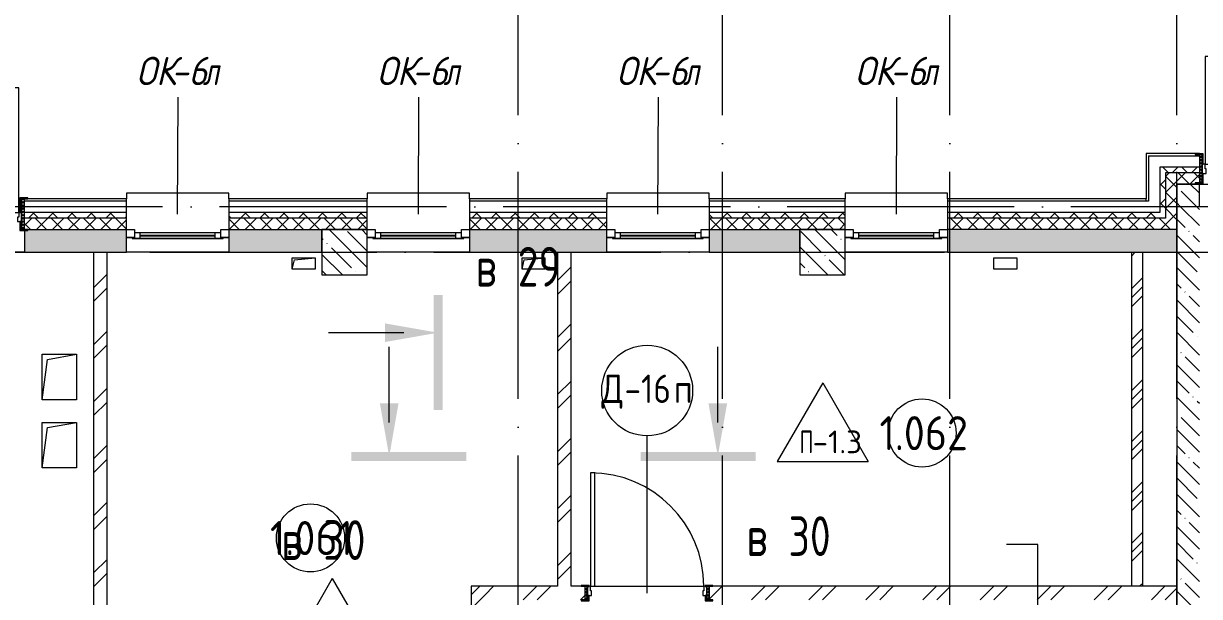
# Model space of a CAD drawing. Header units: millimetres. Extents: x -68946 to 690821, y -552984 to 293768.
# Drawn here: x 138630 to 148988, y 55340 to 60391 of the extents above; entities that cross this region are included whole.
import ezdxf

# ---------------------------------------------------------------- set-up
doc = ezdxf.new("R2010")
doc.units = ezdxf.units.MM
doc.linetypes.add('ADSK_Линия сетки', pattern=[2500, 2000, -250, 0, -250])
doc.linetypes.add('ADSK_Скрыто', pattern=[600, 300, -300])
for name, color, linetype, lineweight in [('A-AREA-____-IDEN', 250, 'Continuous', 9), ('A-DETL-GENF-OTLN', 250, 'Continuous', 5), ('A-DOOR-____-IDEN', 250, 'Continuous', 9), ('A-DOOR-____-MCUT', 250, 'Continuous', 5), ('A-DOOR-____-OTLN', 250, 'Continuous', 5), ('A-DOOR-FRAM-MCUT', 250, 'Continuous', 5), ('A-DOOR-FRAM-OTLN', 250, 'Continuous', 5), ('A-FLOR-____-IDEN', 250, 'Continuous', 9), ('A-FLOR-____-OTLN', 250, 'Continuous', 9), ('A-GLAZ-____-IDEN', 250, 'Continuous', 9), ('A-GLAZ-____-MCUT', 250, 'Continuous', 9), ('A-GLAZ-____-OTLN', 250, 'Continuous', 5), ('A-WALL-____-MCUT', 250, 'Continuous', 13), ('A-WALL-____-PATT', 250, 'Continuous', 13), ('A-WALL-FNSH-MCUT', 250, 'Continuous', 13), ('G-____-____-SYMB', 250, 'ADSK_Скрыто', 9), ('G-____-____-TEXT', 250, 'Continuous', 9), ('I-WALL-____-OTLN', 250, 'Continuous', 9), ('S-COLS-____-MCUT', 250, 'Continuous', 25), ('S-COLS-____-OTLN', 250, 'Continuous', 9), ('S-GRID-____-OTLN', 250, 'Continuous', 9)]:
    doc.layers.add(name, color=color, linetype=linetype, lineweight=lineweight)
doc.styles.add('GOST Common_1', font='', dxfattribs={"width": 0.9, "height": 250})
doc.styles.add('GOST Common_2', font='', dxfattribs={"width": 0.8, "height": 350})
doc.styles.add('ISOCPEUR_1', font='isocpeur.ttf', dxfattribs={"width": 0.9, "height": 250})
doc.styles.add('ISOCPEUR_2', font='isocpeur.ttf', dxfattribs={"height": 160})
doc.styles.add('ISOCPEUR_I', font='isocpeui.ttf', dxfattribs={"width": 0.9, "height": 12.5})
doc.styles.get('GOST Common_1').set_extended_font_data('GOST Common')
doc.styles.get('GOST Common_2').set_extended_font_data('GOST Common')
pattern_1 = [(45, (12287.9, -0.0006), (-251.4472, 251.4472), []), (45, (12287.9, 381), (-251.4472, 251.4472), [])]
pattern_2 = [(45, (12287.91, -0.0006), (-70.71068, 70.71068), []), (135, (12287.91, -0.0006), (-70.71068, -70.71068), [])]
pattern_3 = [(135, (12287.91, -0.0006), (-84.85281, -84.85281), []), (225, (12287.91, -0.0006), (84.85281, -84.85281), [])]
pattern_4 = [(135, (12287.91, -0.0006), (-142.5612, -142.5612), []), (135, (12430.48, -0.0006), (-142.5612, -142.5612), [252.016, -50.403, 3.353, -47.05])]

# ---------------------------------------------------------------- blocks, each defined once
blk = doc.blocks.new('Разрез - Номер вида сзади_3_5 мм-32550532-АР1_Кладочный план 1 этажа С2и3')
at = {"layer": 'G-____-____-SYMB', "linetype": 'Continuous'}
for points in [[(9.8, 0.4), (9.8, -0.39), (-0.33, -0.39), (-0.33, 0.4)], [(2.18, -4.67), (3, 0), (3.82, -4.67)]]:
    blk.add_hatch(color=256, dxfattribs=at).paths.add_polyline_path(points)
at = {"layer": 'G-____-____-SYMB', "linetype": 'Continuous', "lineweight": 20}
blk.add_line((3, -3), (3, -9.66), dxfattribs=at)
blk = doc.blocks.new('Разрез - Номер вида спереди_3_5 мм-32550530-АР1_Кладочный план 1 этажа С2и3')
at = {"layer": 'G-____-____-SYMB', "linetype": 'Continuous'}
for points in [[(9.8, 0.4), (9.8, -0.39), (-0.33, -0.39), (-0.33, 0.4)], [(2.18, -4.67), (3, 0), (3.82, -4.67)]]:
    blk.add_hatch(color=256, dxfattribs=at).paths.add_polyline_path(points)
at = {"layer": 'G-____-____-SYMB', "linetype": 'Continuous', "lineweight": 20}
blk.add_line((3, -3), (3, -9.66), dxfattribs=at)
blk = doc.blocks.new('Дверь_СКБ_1Ст_Внутренняя - Д-16п_1100x2100h_Кабинет врача_ Процедурный кабинет_ Прививочный кабинет-V11-АР1_Маркировочный план 1 этажа С2и3')
at = {"layer": 'A-DOOR-____-OTLN'}
h = blk.add_hatch(dxfattribs=at)
h.set_pattern_fill('FP_12', color=256, style=0, pattern_type=2)
h.set_pattern_definition([(135, (1751.41, 124.685), (-14.14214, -14.14214), []), (225, (1751.41, 124.685), (14.14214, -14.14214), [])])
h.paths.add_polyline_path([(562.5, -60), (562.5, 60), (537.5, 60), (537.5, -60)])
at = {"layer": 'A-DOOR-FRAM-OTLN'}
h = blk.add_hatch(dxfattribs=at)
h.set_pattern_fill('FP_13', color=256, style=0, pattern_type=2)
h.set_pattern_definition([(45, (-371.384, 124.685), (-14.1421, 14.1421), []), (135, (-371.384, 124.685), (-14.1421, -14.1421), [])])
h.paths.add_polyline_path([(-512.5, -60), (-512.5, 60), (-537.5, 60), (-537.5, -60)])
at = {"layer": 'A-DOOR-____-MCUT'}
for p, q in [((-487.5, 1060), (-487.5, 60)), ((-447.5, 1060), (-487.5, 1060)), ((-447.5, 60), (-447.5, 1060)), ((-487.5, 60), (-447.5, 60))]:
    blk.add_line(p, q, dxfattribs=at)
at = {"layer": 'A-DOOR-____-OTLN'}
blk.add_arc((-487.5, 60), 1000, 360, 90, dxfattribs=at)
at = {"layer": 'A-DOOR-FRAM-MCUT'}
for p, q in [((-497.5, 68), (-567.5, 68)), ((-567.5, 68), (-567.5, 60)), ((-567.5, 60), (-497.5, 60)), ((-512.5, 60), (-537.5, 60)), ((-537.5, 60), (-537.5, -60)), ((-487.5, 60), (-512.5, 60)), ((-512.5, 60), (-512.5, -20)), ((-512.5, -60), (-512.5, 60)), ((-497.5, 60), (-512.5, 60)), ((-512.5, 60), (-512.5, 59)), ((-512.5, 59), (-497.5, 59)), ((-497.5, 60), (-497.5, 68)), ((-497.5, 59), (-497.5, 60)), ((-487.5, 20), (-487.5, 60)), ((-477.5, 20), (-487.5, 20)), ((-477.5, -20), (-477.5, 20)), ((512.5, 20), (502.5, 20)), ((502.5, 20), (502.5, -20)), ((512.5, 60), (512.5, 20)), ((537.5, 60), (512.5, 60)), ((592.5, 68), (522.5, 68)), ((522.5, 68), (522.5, 60)), ((537.5, 60), (522.5, 60)), ((522.5, 60), (522.5, 59)), ((522.5, 60), (592.5, 60)), ((522.5, 59), (537.5, 59)), ((537.5, -20), (537.5, 60)), ((562.5, 60), (537.5, 60)), ((537.5, 60), (537.5, -60)), ((537.5, 59), (537.5, 60)), ((562.5, -60), (562.5, 60)), ((592.5, 60), (592.5, 68)), ((-497.5, -60), (-567.5, -60)), ((-567.5, -60), (-567.5, -68)), ((-567.5, -68), (-497.5, -68)), ((-537.5, -60), (-512.5, -60)), ((-512.5, -20), (-477.5, -20)), ((-497.5, -20), (-512.5, -20)), ((-512.5, -20), (-512.5, -60)), ((-512.5, -60), (-497.5, -60)), ((-497.5, -60), (-497.5, -20)), ((-497.5, -68), (-497.5, -60)), ((502.5, -20), (537.5, -20)), ((537.5, -20), (522.5, -20)), ((522.5, -20), (522.5, -60)), ((522.5, -60), (537.5, -60)), ((592.5, -60), (522.5, -60)), ((522.5, -60), (522.5, -68)), ((522.5, -68), (592.5, -68)), ((537.5, -60), (537.5, -20)), ((537.5, -60), (562.5, -60)), ((592.5, -68), (592.5, -60))]:
    blk.add_line(p, q, dxfattribs=at)
blk = doc.blocks.new('Окно_СКБ_1Ст1 - 120_Окно_СКБ_1Ст_900_ОК6Л-V30-АР1_Маркировочный план 1 этажа С2и3')
at = {"layer": 'A-GLAZ-____-MCUT'}
for p, q in [((-450, -195), (-450, -125)), ((-450, -125), (-380, -125)), ((-380, -195), (-450, -195)), ((-380, -195), (-400, -195)), ((-400, -195), (-400, -205)), ((-400, -205), (400, -205)), ((400, -205), (-400, -205)), ((-380, -125), (-380, -195)), ((380, -155), (-380, -155)), ((-380, -155), (-380, -195)), ((-330, -205), (-330, -155)), ((330, -205), (330, -155)), ((380, -195), (380, -125)), ((380, -125), (450, -125)), ((380, -195), (380, -155)), ((450, -195), (380, -195)), ((400, -195), (380, -195)), ((400, -205), (400, -195)), ((450, -125), (450, -195))]:
    blk.add_line(p, q, dxfattribs=at)
at = {"layer": 'A-GLAZ-____-MCUT', "lineweight": 5}
for p, q in [((-330, -175), (330, -175)), ((330, -185), (-330, -185))]:
    blk.add_line(p, q, dxfattribs=at)
at = {"layer": 'A-GLAZ-____-OTLN'}
for p, q in [((-450, -195), (-400, -195)), ((400, -195), (450, -195))]:
    blk.add_line(p, q, dxfattribs=at)
blk = doc.blocks.new('WNW_Отлив1 - Отлив_металлический 2-28596055-АР1_Маркировочный план 1 этажа С2и3')
at = {"layer": 'A-GLAZ-____-OTLN'}
for p, q in [((450, 320), (-450, 320)), ((-450, 320), (-450, 270)), ((450, 270), (450, 320))]:
    blk.add_line(p, q, dxfattribs=at)
blk = doc.blocks.new('Дверь_СКБ_2Ст_Наружная - Входная дверь 1460х2300_ДН4-35088756-АР1_Маркировочный план 1 этажа С2и3')
at = {"layer": 'A-DOOR-____-OTLN'}
h = blk.add_hatch(dxfattribs=at)
h.set_pattern_fill('FP_58', color=256, style=0, pattern_type=2)
h.set_pattern_definition([(135, (1571.41, 199.685), (-14.14214, -14.14214), []), (225, (1571.41, 199.685), (14.14214, -14.14214), [])])
h.paths.add_polyline_path([(724.5, -125), (749.5, -125), (749.5, 125), (724.5, 125), (724.5, -39.5)])
at = {"layer": 'A-DOOR-FRAM-OTLN'}
h = blk.add_hatch(dxfattribs=at)
h.set_pattern_fill('FP_59', color=256, style=0, pattern_type=2)
h.set_pattern_definition([(45, (-551.384, 199.685), (-14.1421, 14.1421), []), (135, (-551.384, 199.685), (-14.1421, -14.1421), [])])
h.paths.add_polyline_path([(-710.5, -125), (-685.5, -125), (-685.5, 125), (-710.5, 125), (-710.5, -35)])
at = {"layer": 'A-DOOR-____-MCUT'}
for p, q in [((-660.5, 990), (-660.5, 40)), ((-620.5, 990), (-660.5, 990)), ((-620.5, 40), (-620.5, 990)), ((699.5, 450), (659.5, 450)), ((659.5, 450), (659.5, 40)), ((699.5, 40), (699.5, 450)), ((-660.5, 40), (-620.5, 40)), ((659.5, 40), (699.5, 40))]:
    blk.add_line(p, q, dxfattribs=at)
at = {"layer": 'A-DOOR-____-OTLN'}
for p, q in [((-677.5, 133), (-747.5, 133)), ((-747.5, 133), (-747.5, 125)), ((-747.5, 125), (-685.5, 125)), ((-685.5, 125), (-685.5, 40)), ((-677.5, 40), (-677.5, 133)), ((786.5, 133), (716.5, 133)), ((716.5, 133), (716.5, 40)), ((724.5, 40), (724.5, 125)), ((724.5, 125), (786.5, 125)), ((786.5, 125), (786.5, 133)), ((-685.5, 40), (-677.5, 40)), ((716.5, 40), (724.5, 40)), ((-677.5, -40), (-685.5, -40)), ((-685.5, -40), (-685.5, -125)), ((-677.5, -133), (-677.5, -40)), ((724.5, -40), (716.5, -40)), ((716.5, -40), (716.5, -133)), ((724.5, -125), (724.5, -40)), ((-747.5, -125), (-747.5, -133)), ((-685.5, -125), (-747.5, -125)), ((-747.5, -133), (-677.5, -133)), ((716.5, -133), (786.5, -133)), ((786.5, -125), (724.5, -125)), ((786.5, -133), (786.5, -125))]:
    blk.add_line(p, q, dxfattribs=at)
for centre, radius, start, end in [((-660.5, 40), 950, 0, 90), ((699.5, 40), 410, 90, 180)]:
    blk.add_arc(centre, radius, start, end, dxfattribs=at)
at = {"layer": 'A-DOOR-FRAM-MCUT'}
for p, q in [((-685.5, 125), (-710.5, 125)), ((-710.5, 125), (-710.5, -125)), ((-685.5, -125), (-685.5, 125)), ((749.5, 125), (724.5, 125)), ((724.5, 125), (724.5, -125)), ((749.5, -125), (749.5, 125)), ((-660.5, 40), (-685.5, 40)), ((-685.5, 40), (-685.5, -40)), ((-660.5, 0), (-660.5, 40)), ((-650.5, 0), (-660.5, 0)), ((-650.5, -40), (-650.5, 0)), ((699.5, 0), (689.5, 0)), ((689.5, 0), (689.5, -40)), ((699.5, 40), (699.5, 0)), ((724.5, 40), (699.5, 40)), ((724.5, -40), (724.5, 40)), ((-685.5, -40), (-650.5, -40)), ((689.5, -40), (724.5, -40)), ((-710.5, -125), (-685.5, -125)), ((724.5, -125), (749.5, -125))]:
    blk.add_line(p, q, dxfattribs=at)
blk = doc.blocks.new('_Wn_-As_OpeningMEP_floor__Rectangular - _Wn_-As_OpeningMEP_floor__Rectangular-32466843-АР1_Маркировочный план 1 этажа С2и3')
at = {"layer": 'A-DETL-GENF-OTLN', "lineweight": 5}
for p, q in [((-104, 204), (150, 250)), ((-150, -150), (-104, 204))]:
    blk.add_line(p, q, dxfattribs=at)
blk = doc.blocks.new('Дверь_СКБ_1Ст_Внутренняя - Д-1л_1200x2100h_NCS S 6005-R50B_ДН12Л _EI60-41910497-АР1_Маркировочный план 1 этажа С2и3')
at = {"layer": 'A-DOOR-____-OTLN'}
h = blk.add_hatch(dxfattribs=at)
h.set_pattern_fill('FP_84', color=256, style=0, pattern_type=2)
h.set_pattern_definition([(135, (1701.41, 209.685), (-14.14214, -14.14214), []), (225, (1701.41, 209.685), (14.14214, -14.14214), [])])
h.paths.add_polyline_path([(612.5, -125), (612.5, 145), (587.5, 145), (587.5, -125)])
at = {"layer": 'A-DOOR-FRAM-OTLN'}
h = blk.add_hatch(dxfattribs=at)
h.set_pattern_fill('FP_85', color=256, style=0, pattern_type=2)
h.set_pattern_definition([(45, (-421.384, 209.685), (-14.1421, 14.1421), []), (135, (-421.384, 209.685), (-14.1421, -14.1421), [])])
h.paths.add_polyline_path([(-562.5, -125), (-562.5, 145), (-587.5, 145), (-587.5, -125)])
at = {"layer": 'A-DOOR-____-MCUT'}
for p, q in [((562.5, 1125), (522.5, 1125)), ((522.5, 1125), (522.5, 25)), ((562.5, 25), (562.5, 1125)), ((522.5, 25), (562.5, 25))]:
    blk.add_line(p, q, dxfattribs=at)
at = {"layer": 'A-DOOR-____-OTLN'}
blk.add_arc((562.5, 25), 1100, 90, 180, dxfattribs=at)
at = {"layer": 'A-DOOR-FRAM-MCUT'}
for p, q in [((-547.5, 153), (-617.5, 153)), ((-617.5, 153), (-617.5, 145)), ((-617.5, 145), (-547.5, 145)), ((-562.5, 145), (-587.5, 145)), ((-587.5, 145), (-587.5, -125)), ((-562.5, -125), (-562.5, 145)), ((-547.5, 145), (-562.5, 145)), ((-562.5, 145), (-562.5, 25)), ((-547.5, 145), (-547.5, 153)), ((-547.5, 25), (-547.5, 145)), ((642.5, 153), (572.5, 153)), ((572.5, 153), (572.5, 145)), ((587.5, 145), (572.5, 145)), ((572.5, 145), (572.5, 25)), ((572.5, 145), (642.5, 145)), ((612.5, 145), (587.5, 145)), ((587.5, 145), (587.5, -125)), ((587.5, 25), (587.5, 145)), ((612.5, -125), (612.5, 145)), ((642.5, 145), (642.5, 153)), ((-537.5, 25), (-562.5, 25)), ((-562.5, 25), (-562.5, -55)), ((-562.5, 25), (-547.5, 25)), ((-537.5, -15), (-537.5, 25)), ((562.5, 25), (562.5, -15)), ((587.5, 25), (562.5, 25)), ((572.5, 25), (587.5, 25)), ((587.5, -55), (587.5, 25)), ((-562.5, -55), (-527.5, -55)), ((-547.5, -55), (-562.5, -55)), ((-562.5, -55), (-562.5, -125)), ((-547.5, -125), (-547.5, -55)), ((-527.5, -15), (-537.5, -15)), ((-527.5, -55), (-527.5, -15)), ((562.5, -15), (552.5, -15)), ((552.5, -15), (552.5, -55)), ((552.5, -55), (587.5, -55)), ((587.5, -55), (572.5, -55)), ((572.5, -55), (572.5, -125)), ((587.5, -125), (587.5, -55)), ((-547.5, -125), (-617.5, -125)), ((-617.5, -125), (-617.5, -133)), ((-617.5, -133), (-547.5, -133)), ((-587.5, -125), (-562.5, -125)), ((-562.5, -125), (-547.5, -125)), ((-547.5, -133), (-547.5, -125)), ((572.5, -125), (587.5, -125)), ((642.5, -125), (572.5, -125)), ((572.5, -125), (572.5, -133)), ((572.5, -133), (642.5, -133)), ((587.5, -125), (612.5, -125)), ((642.5, -133), (642.5, -125))]:
    blk.add_line(p, q, dxfattribs=at)
blk = doc.blocks.new('Окно_СКБ_1Ст1 - 120_Окно_СКБ_1Ст_900_ОК6Л-29019250-АР1_Маркировочный план 1 этажа С2и3')
at = {"layer": 'A-GLAZ-____-MCUT'}
for p, q in [((-450, -195), (-450, -125)), ((-450, -125), (-380, -125)), ((-380, -195), (-450, -195)), ((-380, -195), (-400, -195)), ((-400, -195), (-400, -205)), ((-400, -205), (400, -205)), ((400, -205), (-400, -205)), ((-380, -125), (-380, -195)), ((380, -155), (-380, -155)), ((-380, -155), (-380, -195)), ((-330, -205), (-330, -155)), ((330, -205), (330, -155)), ((380, -195), (380, -125)), ((380, -125), (450, -125)), ((380, -195), (380, -155)), ((450, -195), (380, -195)), ((400, -195), (380, -195)), ((400, -205), (400, -195)), ((450, -125), (450, -195))]:
    blk.add_line(p, q, dxfattribs=at)
at = {"layer": 'A-GLAZ-____-MCUT', "lineweight": 5}
for p, q in [((-330, -175), (330, -175)), ((330, -185), (-330, -185))]:
    blk.add_line(p, q, dxfattribs=at)
at = {"layer": 'A-GLAZ-____-OTLN'}
for p, q in [((-450, -195), (-400, -195)), ((400, -195), (450, -195))]:
    blk.add_line(p, q, dxfattribs=at)
blk = doc.blocks.new('Окно_СКБ_1Ст1 - 120_Окно_СКБ_1Ст_900_ОК6Л-V51-АР1_Маркировочный план 1 этажа С2и3')
at = {"layer": 'A-GLAZ-____-MCUT'}
for p, q in [((-450, -195), (-450, -125)), ((-450, -125), (-380, -125)), ((-380, -195), (-450, -195)), ((-380, -195), (-400, -195)), ((-400, -195), (-400, -205)), ((-400, -205), (400, -205)), ((400, -205), (-400, -205)), ((-380, -125), (-380, -195)), ((380, -155), (-380, -155)), ((-380, -155), (-380, -195)), ((-330, -205), (-330, -155)), ((330, -205), (330, -155)), ((380, -195), (380, -125)), ((380, -125), (450, -125)), ((380, -195), (380, -155)), ((450, -195), (380, -195)), ((400, -195), (380, -195)), ((400, -205), (400, -195)), ((450, -125), (450, -195))]:
    blk.add_line(p, q, dxfattribs=at)
at = {"layer": 'A-GLAZ-____-MCUT', "lineweight": 5}
for p, q in [((-330, -175), (330, -175)), ((330, -185), (-330, -185))]:
    blk.add_line(p, q, dxfattribs=at)
at = {"layer": 'A-GLAZ-____-OTLN'}
for p, q in [((-450, -195), (-400, -195)), ((400, -195), (450, -195))]:
    blk.add_line(p, q, dxfattribs=at)
blk = doc.blocks.new('_Wn_-As_OpeningMEP_floor__Rectangular - _Wn_-As_OpeningMEP_floor__Rectangular-34852155-АР1_Маркировочный план 1 этажа С2и3')
at = {"layer": 'A-DETL-GENF-OTLN', "lineweight": 5}
for p, q in [((-100, 0), (-82, 82)), ((-82, 82), (100, 100))]:
    blk.add_line(p, q, dxfattribs=at)
blk = doc.blocks.new('AAR_СКБ_Марка_Помещения_мал - Номер-28977439-АР1_Маркировочный план 1 этажа С2и3')
at = {"layer": 'A-AREA-____-IDEN'}
blk.add_circle((-0.03, 0), 3, dxfattribs=at)
blk = doc.blocks.new('AAR_СКБ_Марка_Перекрытия - Марка пола-17325028-АР1_Маркировочный план 1 этажа С2и3')
at = {"layer": 'A-FLOR-____-IDEN'}
for p, q in [((0, 6.93), (-4, 0)), ((0, 6.93), (4, 0)), ((-4, 0), (4, 0))]:
    blk.add_line(p, q, dxfattribs=at)
blk = doc.blocks.new('ADSK_Марка_Дверь - Типоразмер_ADSK_Марка-30565456-АР1_Маркировочный план 1 этажа С2и3')
at = {"layer": 'A-DOOR-____-IDEN'}
blk.add_circle((0, 0), 4, dxfattribs=at)

msp = doc.modelspace()

# ---------------------------------------------------------------- hatches: boundary and pattern name
at = {"layer": 'A-WALL-____-PATT', "lineweight": 15, "true_color": 0x000000}
h = msp.add_hatch(dxfattribs=at)
h.set_pattern_fill('FP_53', color=18, style=0, pattern_type=2)
h.set_pattern_definition(pattern_3)
h.paths.add_polyline_path([(148637.8919, 58675), (148687.8919, 58675.0219), (148687.8919, 59125), (148637.8919, 59125), (148637.8919, 58725)])
h = msp.add_hatch(dxfattribs=at)
h.set_pattern_fill('FP_53', color=18, style=0, pattern_type=2)
h.set_pattern_definition(pattern_3)
h.paths.add_polyline_path([(165386.9138, 59075), (165387.9138, 59075), (165386.9138, 59125), (157937.9148, 59125), (157937.9148, 59075), (165337.9138, 59075)])
h.paths.add_polyline_path([(156666.9133, 59075), (157637.9148, 59075), (157637.9148, 59125), (156666.9133, 59125), (156666.9133, 59090.21)])
h.paths.add_polyline_path([(152537.9138, 59075), (153366.9133, 59075), (153366.9133, 59125), (152457.8919, 59125), (152457.8919, 59075)])
h.paths.add_polyline_path([(150624.1882, 59075), (150727.8919, 59075), (150727.8919, 59125), (150447.8919, 59125), (150447.8919, 59075), (150586.4138, 59075)])
h.paths.add_polyline_path([(148787.8919, 59075), (148987.8919, 59075), (148987.8919, 59125), (148687.8919, 59125), (148687.9138, 59075)])
h = msp.add_hatch(dxfattribs=at)
h.set_pattern_fill('FP_52', color=18, style=0, pattern_type=2)
h.set_pattern_definition(pattern_2)
h.paths.add_polyline_path([(148687.8919, 58575), (148787.8919, 58575.0219), (148787.8919, 59075), (148687.8919, 59075), (148687.8919, 58610.9323)])
h = msp.add_hatch(dxfattribs=at)
h.set_pattern_fill('FP_52', color=18, style=0, pattern_type=2)
h.set_pattern_definition(pattern_2)
h.paths.add_polyline_path([(152494.8919, 58975), (153366.9133, 58975), (153366.9133, 59075), (152457.8919, 59075), (152457.8919, 58985), (152494.8919, 58985), (152494.8919, 58977), (152457.8919, 58977), (152457.8919, 58975)])
h.paths.add_polyline_path([(148950.8919, 58975), (148987.8919, 58975), (148987.8919, 58977), (148950.8919, 58977), (148950.8919, 58985), (148987.8919, 58985), (148987.8919, 59075), (148787.8919, 59075), (148787.9138, 58975), (148831.1292, 58975)])
h.paths.add_polyline_path([(150484.8919, 58975), (150727.8919, 58975), (150727.8919, 58977), (150690.8919, 58977), (150690.8919, 58985), (150727.8919, 58985), (150727.8919, 59075), (150447.8919, 59075), (150447.8919, 58985), (150484.8919, 58985), (150484.8919, 58977), (150447.8919, 58977), (150447.8919, 58975)])
h.paths.add_polyline_path([(165337.9138, 58975), (165336.9138, 59075), (157937.9148, 59075), (157937.9148, 58975), (165237.9138, 58975)])
h.paths.add_polyline_path([(157637.9148, 58975), (157637.9148, 59075), (156666.9133, 59075), (156666.9133, 58975), (157337.8919, 58975)])
h = msp.add_hatch(dxfattribs=at)
h.set_pattern_fill('FP_1', color=18, style=0, pattern_type=2)
h.set_pattern_definition(pattern_4)
h.paths.add_polyline_path([(150586.4138, 58775), (150727.8919, 58775), (150727.8919, 58975), (150447.8919, 58975), (150447.9138, 58775), (150567.9138, 58775)])
h.paths.add_polyline_path([(152457.8919, 58775), (152537.9138, 58775), (152537.9138, 58975), (152457.8919, 58975), (152457.8919, 58862.6544)])
h.paths.add_polyline_path([(148987.8919, 58775), (148987.8919, 58975), (148787.9138, 58975), (148787.9138, 58775), (148831.1292, 58775)])
h = msp.add_hatch(dxfattribs=at)
h.set_pattern_fill('FP_1', color=18, style=0, pattern_type=2)
h.set_pattern_definition(pattern_4)
h.paths.add_polyline_path([(148787.9138, 50095), (148987.913, 50095), (148987.9138, 58775), (148787.9138, 58775), (148787.9138, 50205.0006)])
h = msp.add_hatch(dxfattribs=at)
h.set_pattern_fill('FP_53', color=18, style=0, pattern_type=2)
h.set_pattern_definition(pattern_3)
h.paths.add_polyline_path([(148637.8919, 58675), (148637.8919, 58725), (146767.9138, 58725), (146767.9138, 58675), (148630.7491, 58675)])
h.paths.add_polyline_path([(144667.9138, 58675), (145867.9138, 58675), (145867.9138, 58725), (144667.9138, 58725)])
h.paths.add_polyline_path([(142557.8919, 58675), (143767.9138, 58675), (143767.9138, 58725), (142557.8919, 58725), (142557.8919, 58682.1249)])
h.paths.add_polyline_path([(141657.8919, 58675), (141657.8919, 58725), (140437.9138, 58725), (140437.9138, 58675), (141257.8919, 58675)])
h.paths.add_polyline_path([(139537.9138, 58675), (139537.9138, 58725), (138637.9138, 58725), (138637.9138, 58675), (139233.1138, 58675)])
h.paths.add_polyline_path([(136637.8919, 58675), (137437.9138, 58675), (137437.9138, 58725), (136237.9138, 58725), (136237.9138, 58675)])
h.paths.add_polyline_path([(134187.9839, 58675), (135037.9138, 58675), (135037.9138, 58725), (134027.9839, 58725), (134027.9839, 58675), (134137.9839, 58675)])
h = msp.add_hatch(dxfattribs=at)
h.set_pattern_fill('FP_52', color=18, style=0, pattern_type=2)
h.set_pattern_definition(pattern_2)
h.paths.add_polyline_path([(134287.9839, 58575), (135037.9138, 58575), (135037.9138, 58675), (134287.9839, 58675), (134287.9839, 58610.9323)])
h.paths.add_polyline_path([(136437.9134, 58575), (137437.9138, 58575), (137437.9138, 58675), (136237.9138, 58675), (136237.9138, 58575), (136267.9138, 58575)])
h.paths.add_polyline_path([(140437.9138, 58575), (141657.8919, 58575), (141657.8919, 58675), (140437.9138, 58675), (140437.9138, 58610.9323)])
h.paths.add_polyline_path([(139537.9138, 58575), (139537.9138, 58675), (138637.9138, 58675), (138637.9138, 58575), (139366.3468, 58575)])
h.paths.add_polyline_path([(146767.9138, 58575), (148687.8919, 58575), (148687.8919, 58675), (146767.9138, 58675), (146767.9138, 58610.9323)])
h.paths.add_polyline_path([(145867.8931, 58575), (145867.9138, 58575.0104), (145867.9138, 58675), (144667.9138, 58675), (144667.9138, 58575), (145467.8919, 58575)])
h.paths.add_polyline_path([(142679.8294, 58575), (143767.9138, 58575), (143767.9138, 58675), (142557.8919, 58675), (142557.8919, 58575), (142572.9138, 58575)])
h = msp.add_hatch(dxfattribs=at)
h.set_pattern_fill('FP_3', color=18, style=0, pattern_type=2)
h.set_pattern_definition([(50, (12287.9, -0.0006), (364.3679, -31.8783), [38.1, -419.1]), (355, (12287.9, -0.0006), (-70.48585, 382.1133), [30.48, -335.28]), (100.451, (12318.28, -2.66), (293.885, 350.2334), [32.38, -356.18]), (46.184, (12287.9, 101.6), (542.1585, -84.0858), [57.15, -628.65]), (96.636, (12333.1, 94.6), (474.8049, 494.8554), [48.57, -534.27]), (351.184, (12287.9, 101.6), (474.8102, 494.85), [45.72, -502.92]), (21, (12338.7, 76.2), (303.22847, -204.53046), [38.1, -419.1]), (326, (12338.7, 76.2), (123.6039, 368.376), [30.48, -335.28]), (71.451, (12364, 59.16), (426.8341, 163.8427), [32.38, -356.18]), (37.5, (12287.91, -0.0006), (6.17665, 169.11015), [16.764, -314.452, 16.764, -323.596, -336.55]), (37.5, (12287.91, -0.0006), (6.17665, 169.11015), [-671.576, 16.764, -319.786]), (7.5, (12287.91, -0.0006), (133.63888, 200.3615), [16.764, -177.292, 16.764, -306.832, -128.27]), (7.5, (12287.91, -0.0006), (133.63888, 200.3615), [-517.652, 16.764, -111.506]), (327.5, (12174.63, -0.0006), (271.18182, -11.45836), [16.764, -110.236, 16.764, -379.476, -525.78]), (327.5, (12174.63, -0.0006), (271.18182, -11.45836), [-523.24, 16.764, -509.016]), (317.5, (12123.83, -0.0006), (296.2585, 50.85285), [16.764, -148.336, 16.764, -246.38, -373.38]), (317.5, (12123.83, -0.0006), (296.2585, 50.85285), [-428.244, 16.764, -356.616])])
h.paths.add_polyline_path([(135037.9138, 58375), (135037.9138, 58567), (135007.9138, 58567), (135007.9138, 58575), (134487.9134, 58575), (134487.9134, 58375)])
h.paths.add_polyline_path([(140997.9963, 58375), (141257.8919, 58375), (141257.8919, 58575), (140437.9138, 58575), (140437.9138, 58375)])
h.paths.add_polyline_path([(146767.9138, 58375), (148787.9138, 58375), (148787.9138, 58575), (146767.9138, 58575), (146767.9138, 58447.956)])
h.paths.add_polyline_path([(143047.0641, 58375), (143767.9138, 58375), (143767.9138, 58575), (142557.8919, 58575), (142557.8919, 58375), (143022.9138, 58375)])
h.paths.add_polyline_path([(137212.0074, 58375), (137437.9138, 58375), (137437.9138, 58567), (137407.9138, 58567), (137407.9138, 58575), (136637.8919, 58575), (136637.8919, 58375), (136640.3919, 58375)])
h.paths.add_polyline_path([(139537.9138, 58375), (139537.9138, 58575), (138667.9138, 58575), (138667.9138, 58567), (138637.9138, 58567), (138637.9138, 58375), (139366.3468, 58375)])
h.paths.add_polyline_path([(145467.8919, 58375), (145467.8896, 58574.9994), (144667.9138, 58575), (144667.9138, 58375), (145413.7404, 58375)])
h = msp.add_hatch(dxfattribs=at)
h.set_pattern_fill('FP_4', color=18, style=0, pattern_type=2)
h.set_pattern_definition(pattern_1)
h.paths.add_polyline_path([(139246.3468, 49250.0006), (139366.3463, 49250.0006), (139366.3468, 58375), (139246.3468, 58375), (139246.3468, 49258.0893)])
h = msp.add_hatch(dxfattribs=at)
h.set_pattern_fill('FP_4', color=18, style=0, pattern_type=2)
h.set_pattern_definition(pattern_1)
h.paths.add_polyline_path([(143332.9138, 55430), (143452.9138, 55430), (143452.9138, 58375), (143332.9138, 58375), (143332.9138, 56657.5255)])
h = msp.add_hatch(dxfattribs=at)
h.set_pattern_fill('FP_5', color=18, style=0, pattern_type=2)
h.set_pattern_definition([(45, (12287.9, -0.0006), (-224.5064, 224.5064), []), (45, (12367.3, -0.0006), (0, 449.0128), []), (45, (12208.54, -0.0006), (0, 449.0128), [])])
h.paths.add_polyline_path([(148487.9138, 55430), (148487.9138, 58375), (148387.9138, 58375), (148387.9138, 55430)])
h = msp.add_hatch(dxfattribs=at)
h.set_pattern_fill('FP_4', color=18, style=0, pattern_type=2)
h.set_pattern_definition(pattern_1)
h.paths.add_polyline_path([(142572.9138, 49250.0006), (142692.9138, 49250.0006), (142692.9138, 52199.9994), (142572.9138, 52199.9994), (142572.9138, 49677.7159)])
h.paths.add_polyline_path([(142692.9138, 53299.9994), (142692.9138, 55430), (142572.9138, 55430), (142572.9138, 53299.9994), (142679.8294, 53299.9994)])
h = msp.add_hatch(dxfattribs=at)
h.set_pattern_fill('FP_4', color=18, style=0, pattern_type=2)
h.set_pattern_definition(pattern_1)
h.paths.add_polyline_path([(148147.6515, 55310), (148787.8919, 55310), (148787.8919, 55430), (144672.9138, 55430), (144672.9138, 55310), (147802.4087, 55310)])
h.paths.add_polyline_path([(142692.9138, 55310), (143572.9138, 55310), (143572.9138, 55430), (142692.9138, 55430), (142692.9138, 55380.2269)])
at = {"layer": 'S-COLS-____-OTLN', "lineweight": 5, "true_color": 0x000000}
h = msp.add_hatch(dxfattribs=at)
h.set_pattern_fill('FP_1', color=18, style=0, pattern_type=2)
h.set_pattern_definition(pattern_4)
h.paths.add_polyline_path([(141257.8919, 58174.9994), (141657.8919, 58174.9994), (141657.8919, 58574.9994), (141257.8919, 58574.9994), (141257.8919, 58225)])
h = msp.add_hatch(dxfattribs=at)
h.set_pattern_fill('FP_1', color=18, style=0, pattern_type=2)
h.set_pattern_definition(pattern_4)
h.paths.add_polyline_path([(145867.8919, 58174.9994), (145867.8919, 58574.9994), (145467.8919, 58574.9994), (145467.8919, 58174.9994)])

# ---------------------------------------------------------------- linework, layer by layer
at = {"layer": 'A-DOOR-____-IDEN', "color": 18, "true_color": 0x000000}
msp.add_line((144122.9138, 55370), (144122.9138, 56755.6514), dxfattribs=at)
at = {"layer": 'A-FLOR-____-OTLN', "color": 18, "lineweight": 5, "true_color": 0x000000}
for p, q in [((140997.9963, 58225), (140997.9963, 58325)), ((140997.9963, 58325), (141197.9963, 58325)), ((141197.9963, 58325), (141197.9963, 58225)), ((143022.9138, 58225), (143022.9138, 58325)), ((143022.9138, 58325), (143222.9138, 58325)), ((143222.9138, 58325), (143222.9138, 58225)), ((147177.9138, 58225), (147177.9138, 58325)), ((147177.9138, 58325), (147377.9138, 58325)), ((147377.9138, 58325), (147377.9138, 58225)), ((141197.9963, 58225), (140997.9963, 58225)), ((143222.9138, 58225), (143022.9138, 58225)), ((147377.9138, 58225), (147177.9138, 58225)), ((138795.9138, 57074.821), (138795.9138, 57474.821)), ((138795.9138, 57474.821), (139096.3254, 57474.821)), ((139096.3254, 57474.821), (139096.3254, 57074.821)), ((139096.3254, 57074.821), (138795.9138, 57074.821)), ((138795.9138, 56474.821), (138795.9138, 56874.821)), ((138795.9138, 56874.821), (139096.3254, 56874.821)), ((139096.3254, 56874.821), (139096.3254, 56474.821)), ((139096.3254, 56474.821), (138795.9138, 56474.821)), ((143662.9138, 55430), (144622.9138, 55430))]:
    msp.add_line(p, q, dxfattribs=at)
at = {"layer": 'A-GLAZ-____-IDEN', "color": 18, "lineweight": 15, "true_color": 0x000000}
for p, q in [((139987.9138, 58710), (139992.4156, 59741.086)), ((142107.8919, 58710), (142112.3937, 59741.086)), ((144217.9138, 58710), (144222.4156, 59741.086)), ((146317.9138, 58710), (146322.4156, 59741.086))]:
    msp.add_line(p, q, dxfattribs=at)
at = {"layer": 'A-WALL-____-MCUT', "color": 18, "lineweight": 15, "true_color": 0x000000}
for p, q in [((148537.8919, 59225), (148537.8919, 58825)), ((148537.8919, 59225), (148987.8919, 59225)), ((148637.8919, 59125), (148637.8919, 58725)), ((148987.8919, 59125), (148637.8919, 59125)), ((148687.8919, 59075), (148687.8919, 58675)), ((148987.8919, 59075), (148687.8919, 59075)), ((148787.8919, 58575), (148787.8919, 58975)), ((148787.8919, 58975), (148987.8919, 58975)), ((148987.8919, 58975), (148787.9138, 58975)), ((148787.9138, 58975), (148787.9138, 58775)), ((148987.8919, 58975), (148987.8919, 58977)), ((148987.8919, 58775), (148987.8919, 58975)), ((148517.8919, 58825), (148517.8919, 58845)), ((139537.9138, 58825), (138637.9138, 58825)), ((139537.9138, 58725), (139537.9138, 58825)), ((140437.9138, 58825), (140437.9138, 58725)), ((141657.8919, 58825), (140437.9138, 58825)), ((141657.8919, 58725), (141657.8919, 58825)), ((142557.8919, 58825), (142557.8919, 58725)), ((143767.9138, 58825), (142557.8919, 58825)), ((143767.9138, 58725), (143767.9138, 58825)), ((144667.9138, 58825), (144667.9138, 58725)), ((145867.9138, 58825), (144667.9138, 58825)), ((145867.9138, 58725), (145867.9138, 58825)), ((146767.9138, 58825), (146767.9138, 58725)), ((148537.8919, 58825), (146767.9138, 58825)), ((148987.9138, 58775), (148787.9138, 58775)), ((148787.9138, 58775), (148787.9138, 53720)), ((139537.9138, 58725), (138637.9138, 58725)), ((139537.9138, 58675), (138637.9138, 58675)), ((139537.9138, 58675), (139537.9138, 58725)), ((139537.9138, 58575), (139537.9138, 58675)), ((140437.9138, 58725), (140437.9138, 58675)), ((141657.8919, 58725), (140437.9138, 58725)), ((140437.9138, 58675), (140437.9138, 58575)), ((141657.8919, 58675), (140437.9138, 58675)), ((141657.8919, 58675), (141657.8919, 58725)), ((141657.8919, 58575), (141657.8919, 58675)), ((142557.8919, 58725), (142557.8919, 58675)), ((143767.9138, 58725), (142557.8919, 58725)), ((142557.8919, 58675), (142557.8919, 58575)), ((143767.9138, 58675), (142557.8919, 58675)), ((143767.9138, 58675), (143767.9138, 58725)), ((143767.9138, 58575), (143767.9138, 58675)), ((144667.9138, 58725), (144667.9138, 58675)), ((145867.9138, 58725), (144667.9138, 58725)), ((144667.9138, 58675), (144667.9138, 58575)), ((145867.9138, 58675), (144667.9138, 58675)), ((145867.9138, 58675), (145867.9138, 58725)), ((145867.9138, 58575), (145867.9138, 58675)), ((146767.9138, 58725), (146767.9138, 58675)), ((148637.8919, 58725), (146767.9138, 58725)), ((146767.9138, 58675), (146767.9138, 58575)), ((148687.8919, 58675), (146767.9138, 58675)), ((138637.9138, 58567), (138637.9138, 58375)), ((138667.9138, 58575), (139537.9138, 58575)), ((139537.9138, 58375), (139537.9138, 58575)), ((140437.9138, 58575), (141257.8919, 58575)), ((140437.9138, 58575), (140437.9138, 58375)), ((141257.8919, 58575), (141657.8919, 58575)), ((141257.8919, 58375), (141257.8919, 58575)), ((142557.8919, 58575), (143767.9138, 58575)), ((142557.8919, 58575), (142557.8919, 58375)), ((143767.9138, 58375), (143767.9138, 58575)), ((144667.9138, 58575), (145467.8919, 58575)), ((144667.9138, 58575), (144667.9138, 58375)), ((145467.8919, 58575), (145867.9138, 58575)), ((145467.8919, 58375), (145467.8919, 58575)), ((146767.9138, 58575), (146767.9138, 58375)), ((148787.9138, 58575), (146767.9138, 58575)), ((148787.9138, 58375), (148787.9138, 58575)), ((138637.9138, 58375), (139537.9138, 58375)), ((139246.3468, 58375), (139246.3468, 49250.0006)), ((139366.3468, 52439.722), (139366.3468, 58375)), ((140437.9138, 58375), (141257.8919, 58375)), ((142557.8919, 58375), (143767.9138, 58375)), ((143332.9138, 58375), (143332.9138, 55430)), ((143452.9138, 55430), (143452.9138, 58375)), ((144667.9138, 58375), (145467.8919, 58375)), ((146767.9138, 58375), (148787.9138, 58375)), ((148387.9138, 58375), (148387.9138, 55430)), ((148487.9138, 55430), (148487.9138, 58375)), ((143332.9138, 55430), (142572.9138, 55430)), ((142572.9138, 55430), (142572.9138, 53329.9994)), ((143542.9138, 55430), (143452.9138, 55430)), ((148787.8919, 55430), (144702.9138, 55430)), ((148787.8919, 55310), (148787.8919, 55430))]:
    msp.add_line(p, q, dxfattribs=at)
at = {"layer": 'A-WALL-FNSH-MCUT', "lineweight": 15}
for p, q in [((148517.8919, 59245), (148517.8919, 58845)), ((148987.8919, 59245), (148517.8919, 59245)), ((148987.8919, 59243), (148987.8919, 59245)), ((139537.9138, 58845), (138667.9138, 58845)), ((139537.9138, 58825), (139537.9138, 58845)), ((141657.8919, 58845), (140437.9138, 58845)), ((140437.9138, 58845), (140437.9138, 58825)), ((141657.8919, 58825), (141657.8919, 58845)), ((143767.9138, 58845), (142557.8919, 58845)), ((142557.8919, 58845), (142557.8919, 58825)), ((143767.9138, 58825), (143767.9138, 58845)), ((145867.9138, 58845), (144667.9138, 58845)), ((144667.9138, 58845), (144667.9138, 58825)), ((145867.9138, 58825), (145867.9138, 58845)), ((148517.8919, 58845), (146767.9138, 58845)), ((146767.9138, 58845), (146767.9138, 58825))]:
    msp.add_line(p, q, dxfattribs=at)
at = {"layer": 'G-____-____-TEXT', "color": 18, "true_color": 0x000000}
for p, q in [((147294.7803, 55798.6997), (147288.1865, 55798.6997)), ((147562.7953, 55798.6997), (147294.7803, 55798.6997)), ((147562.7953, 53866.5287), (147562.7953, 55798.6997))]:
    msp.add_line(p, q, dxfattribs=at)
at = {"layer": 'I-WALL-____-OTLN', "color": 18, "lineweight": 15, "true_color": 0x000000}
for p, q in [((148987.8919, 58975), (150447.8919, 58975)), ((138637.9138, 58375), (137437.9138, 58375)), ((140437.9138, 58375), (139537.9138, 58375)), ((142557.8919, 58375), (141657.8919, 58375)), ((144667.9138, 58375), (143767.9138, 58375)), ((146767.9138, 58375), (145867.9138, 58375))]:
    msp.add_line(p, q, dxfattribs=at)
at = {"layer": 'S-COLS-____-MCUT', "color": 18, "lineweight": 5, "true_color": 0x000000}
for p, q in [((141657.8919, 58574.9994), (141257.8919, 58574.9994)), ((141657.8919, 58174.9994), (141657.8919, 58574.9994)), ((145867.8919, 58574.9994), (145467.8919, 58574.9994)), ((145867.8919, 58174.9994), (145867.8919, 58574.9994)), ((141257.8919, 58375), (141257.8919, 58174.9994)), ((145467.8919, 58375), (145467.8919, 58174.9994)), ((141257.8919, 58174.9994), (141657.8919, 58174.9994)), ((145467.8919, 58174.9994), (145867.8919, 58174.9994))]:
    msp.add_line(p, q, dxfattribs=at)
at = {"layer": 'S-COLS-____-OTLN', "color": 18, "lineweight": 5, "true_color": 0x000000}
for p, q in [((141257.8919, 58574.9994), (141257.8919, 58375)), ((145467.8919, 58574.9994), (145467.8919, 58375))]:
    msp.add_line(p, q, dxfattribs=at)
at = {"layer": 'S-GRID-____-OTLN', "color": 18, "linetype": 'ADSK_Линия сетки', "true_color": 0x000000}
for p, q in [((142987.9138, -2919.5356), (142987.9138, 61063.6538)), ((144787.9138, -2919.5356), (144787.9138, 61063.6538)), ((146787.9138, -2919.5356), (146787.9138, 61063.6538)), ((148787.9138, -2919.5356), (148787.9138, 61063.6538)), ((167356.8279, 58775), (111607.9138, 58775)), ((77240.3519, 58375), (168626.8279, 58375))]:
    msp.add_line(p, q, dxfattribs=at)

# ---------------------------------------------------------------- block references
at = {"layer": 'A-AREA-____-IDEN', "color": 18, "true_color": 0x000000, "xscale": 99.99999999999993, "yscale": 99.99999999999993, "zscale": 99.99999999999993}
for p in [(146547.5233, 56781.2102), (141160.9214, 55856.4233)]:
    msp.add_blockref('AAR_СКБ_Марка_Помещения_мал - Номер-28977439-АР1_Маркировочный план 1 этажа С2и3', p, dxfattribs=at)
at = {"layer": 'A-DOOR-____-IDEN', "color": 18, "true_color": 0x000000, "xscale": 99.99999999999993, "yscale": 99.99999999999993, "zscale": 99.99999999999993}
msp.add_blockref('ADSK_Марка_Дверь - Типоразмер_ADSK_Марка-30565456-АР1_Маркировочный план 1 этажа С2и3', (144123.3712, 57155.6514), dxfattribs=at)
at = {"layer": 'A-DOOR-____-OTLN', "color": 18, "true_color": 0x000000}
for name, p in [('Дверь_СКБ_2Ст_Наружная - Входная дверь 1460х2300_ДН4-35088756-АР1_Маркировочный план 1 этажа С2и3', (149698.3919, 59110)), ('Дверь_СКБ_1Ст_Внутренняя - Д-1л_1200x2100h_NCS S 6005-R50B_ДН12Л _EI60-41910497-АР1_Маркировочный план 1 этажа С2и3', (138025.4138, 58700)), ('Дверь_СКБ_1Ст_Внутренняя - Д-16п_1100x2100h_Кабинет врача_ Процедурный кабинет_ Прививочный кабинет-V11-АР1_Маркировочный план 1 этажа С2и3', (144110.4138, 55370))]:
    msp.add_blockref(name, p, dxfattribs=at)
at = {"layer": 'A-FLOR-____-IDEN', "color": 18, "true_color": 0x000000, "xscale": 99.99999999999993, "yscale": 99.99999999999993, "zscale": 99.99999999999993}
for p in [(145669.6425, 56531.3584), (141349.6303, 54804.9997)]:
    msp.add_blockref('AAR_СКБ_Марка_Перекрытия - Марка пола-17325028-АР1_Маркировочный план 1 этажа С2и3', p, dxfattribs=at)
at = {"layer": 'A-GLAZ-____-OTLN', "color": 18, "lineweight": 15, "true_color": 0x000000}
for p in [(139987.9138, 58575), (142107.8919, 58575), (144217.9138, 58575), (146317.9138, 58575)]:
    msp.add_blockref('WNW_Отлив1 - Отлив_металлический 2-28596055-АР1_Маркировочный план 1 этажа С2и3', p, dxfattribs=at)
at = {"layer": 'A-GLAZ-____-OTLN', "color": 18, "true_color": 0x000000}
for name, p in [('Окно_СКБ_1Ст1 - 120_Окно_СКБ_1Ст_900_ОК6Л-29019250-АР1_Маркировочный план 1 этажа С2и3', (139987.9138, 58700)), ('Окно_СКБ_1Ст1 - 120_Окно_СКБ_1Ст_900_ОК6Л-V51-АР1_Маркировочный план 1 этажа С2и3', (142107.8919, 58700)), ('Окно_СКБ_1Ст1 - 120_Окно_СКБ_1Ст_900_ОК6Л-29019250-АР1_Маркировочный план 1 этажа С2и3', (144217.9138, 58700)), ('Окно_СКБ_1Ст1 - 120_Окно_СКБ_1Ст_900_ОК6Л-V30-АР1_Маркировочный план 1 этажа С2и3', (146317.9138, 58700)), ('_Wn_-As_OpeningMEP_floor__Rectangular - _Wn_-As_OpeningMEP_floor__Rectangular-34852155-АР1_Маркировочный план 1 этажа С2и3', (141097.9963, 58225)), ('_Wn_-As_OpeningMEP_floor__Rectangular - _Wn_-As_OpeningMEP_floor__Rectangular-34852155-АР1_Маркировочный план 1 этажа С2и3', (143122.9138, 58225)), ('_Wn_-As_OpeningMEP_floor__Rectangular - _Wn_-As_OpeningMEP_floor__Rectangular-32466843-АР1_Маркировочный план 1 этажа С2и3', (138945.9138, 57224.821)), ('_Wn_-As_OpeningMEP_floor__Rectangular - _Wn_-As_OpeningMEP_floor__Rectangular-32466843-АР1_Маркировочный план 1 этажа С2и3', (138945.9138, 56624.821))]:
    msp.add_blockref(name, p, dxfattribs=at)
at = {"layer": 'G-____-____-SYMB', "linetype": 'Continuous', "xscale": 99.99999999999993, "yscale": 99.99999999999993, "zscale": 99.99999999999993}
for p, rotation in [((142281.3792, 57965.238), 269.9999999999998), ((145045.2918, 56574.5768), 180)]:
    msp.add_blockref('Разрез - Номер вида сзади_3_5 мм-32550532-АР1_Кладочный план 1 этажа С2и3', p, dxfattribs=dict(at, rotation=rotation))
at = {"layer": 'G-____-____-SYMB', "linetype": 'Continuous', "lineweight": 40, "extrusion": (0, 0, -1), "xscale": 99.99999999999993, "yscale": 99.99999999999993, "zscale": 99.99999999999993, "rotation": 180}
msp.add_blockref('Разрез - Номер вида спереди_3_5 мм-32550530-АР1_Кладочный план 1 этажа С2и3', (-141551.2258, 56574.5768), dxfattribs=at)

# ---------------------------------------------------------------- texts
at = {"layer": 'A-AREA-____-IDEN', "color": 18, "true_color": 0x000000, "char_height": 300, "attachment_point": 1, "style": 'ISOCPEUR_1'}
for s, insert, width in [('1.062', (146169.1841, 56929.8699), 609.2825), ('1.061', (140800.9822, 56005.0831), 564.388)]:
    msp.add_mtext(s, dxfattribs=dict(at, insert=insert, width=width))
at = {"layer": 'A-DOOR-____-IDEN', "color": 18, "true_color": 0x000000, "char_height": 250, "attachment_point": 1, "style": 'GOST Common_1'}
for s, insert, width in [('\\fGOST Common|b0|i0|c204|p34|;\\W.9;Д', (143721.0638, 57296.102), 245.316375), ('-16', (143923.4701, 57296.102), 526.708687), ('\\fGOST Common|b0|i0|c204|p34|;\\W.9;п', (144358.0482, 57296.102), 194.810062)]:
    msp.add_mtext(s, dxfattribs=dict(at, insert=insert, width=width))
at = {"layer": 'A-FLOR-____-IDEN', "color": 18, "true_color": 0x000000, "char_height": 200, "attachment_point": 1, "style": 'ISOCPEUR_2'}
for s, insert, width in [('\\fISOCPEUR|b0|i0|c204|p34|;\\W.7;П', (145464.4075, 56802.7442), 140.295312), ('-1.3', (145580.1627, 56802.7442), 381.60325)]:
    msp.add_mtext(s, dxfattribs=dict(at, insert=insert, width=width))
at = {"layer": 'A-GLAZ-____-IDEN', "color": 18, "lineweight": 15, "true_color": 0x000000, "char_height": 250, "attachment_point": 1, "style": 'ISOCPEUR_I'}
for s, insert, width in [('ОК', (139622.9564, 60097.4402), 372.784687), ('-6', (139930.5346, 60097.4402), 336.70875), ('ОК', (141742.9345, 60097.4402), 372.784687), ('-6', (142050.5127, 60097.4402), 336.70875), ('ОК', (143852.9564, 60097.4402), 372.784687), ('-6', (144160.5346, 60097.4402), 336.70875), ('ОК', (145952.9564, 60097.4402), 372.784687), ('-6', (146260.5346, 60097.4402), 336.70875), ('\\fISOCPEUR|b0|i1|c204|p34|;\\W.75;л', (140208.3471, 60097.4402), 168.354375), ('\\fISOCPEUR|b0|i1|c204|p34|;\\W.75;л', (142328.3252, 60097.4402), 168.354375), ('\\fISOCPEUR|b0|i1|c204|p34|;\\W.75;л', (144438.3471, 60097.4402), 168.354375), ('\\fISOCPEUR|b0|i1|c204|p34|;\\W.75;л', (146538.3471, 60097.4402), 168.354375)]:
    msp.add_mtext(s, dxfattribs=dict(at, insert=insert, width=width))
at = {"layer": 'G-____-____-SYMB', "linetype": 'Continuous', "char_height": 350, "attachment_point": 1, "style": 'GOST Common_2'}
for s, insert, width in [(' 29', (142813.063, 58421.7807), 602.869), ('\\fGOST Common|b0|i0|c204|p34|;\\W.8;в', (142611.9797, 58421.7807), 243.713), (' 30', (145198.8116, 56046.8826), 596.4555), (' 30', (141101.4727, 56012.0834), 596.4555), ('\\fGOST Common|b0|i0|c204|p34|;\\W.8;в', (144997.7282, 56046.8826), 243.713), ('\\fGOST Common|b0|i0|c204|p34|;\\W.8;в', (140900.3893, 56012.0834), 243.713)]:
    msp.add_mtext(s, dxfattribs=dict(at, insert=insert, width=width))

doc.saveas('drawing.dxf')
